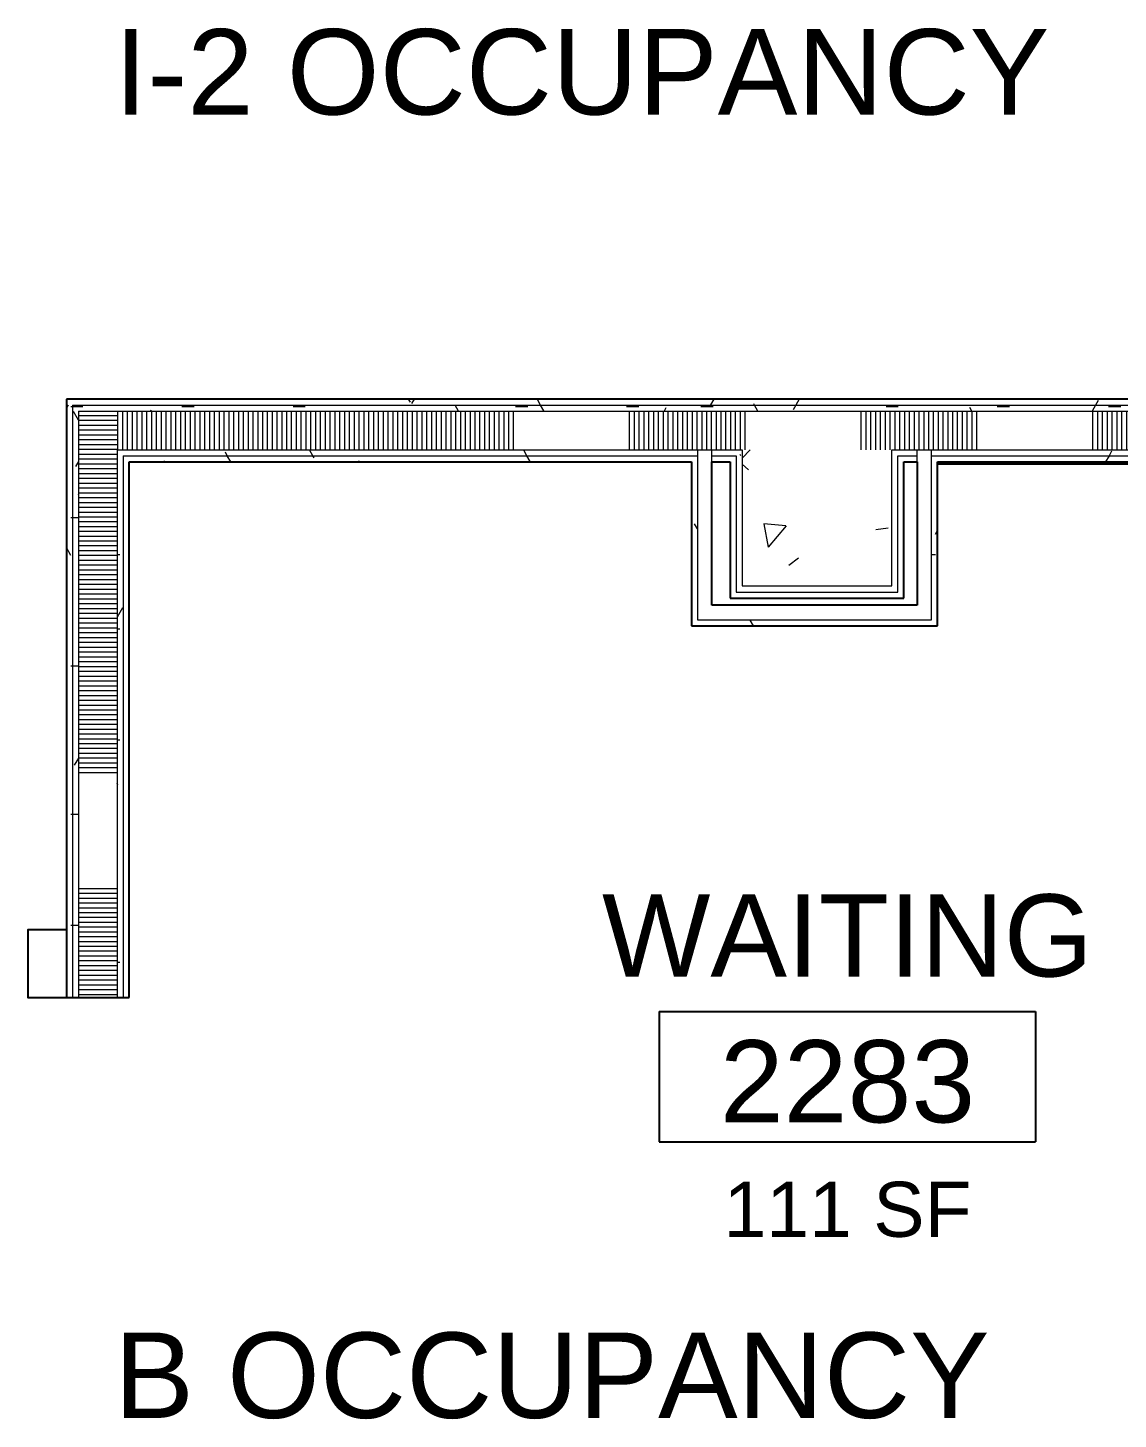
# Model space of a CAD drawing. Header units: inches. Extents: x -1132 to 5570, y -1986 to 4304.
# Drawn here: x 2824.2 to 2937.2, y -339.2 to -195 of the extents above; entities that cross this region are included whole.
import ezdxf

# ---------------------------------------------------------------- set-up
doc = ezdxf.new("R2010")
doc.units = ezdxf.units.IN
doc.header["$LTSCALE"] = 96
doc.header["$MEASUREMENT"] = 0
doc.layers.get('0').update_dxf_attribs({"linetype": 'CONTINUOUS'})
for name, color, linetype, lineweight in [('101013_EX_MER-02_dwg', 8, 'CONTINUOUS', 13), ('A-AREA-IDEN', 2, 'CONTINUOUS', 25), ('A-WALL', 113, 'CONTINUOUS', 18), ('A-WALL-PATT', 111, 'CONTINUOUS', 25), ('G-ANNO-TEXT', 231, 'CONTINUOUS', 13), ('I-WALL', 2, 'CONTINUOUS', 18)]:
    doc.layers.add(name, color=color, linetype=linetype, lineweight=lineweight)
doc.layers.add('A-WALL-FULL', color=6, linetype='CONTINUOUS')
doc.styles.add('Arial_1', font='arial.ttf', dxfattribs={"height": 8.85179640718563})
doc.styles.add('Swis721 BT', font='swiss.ttf', dxfattribs={"height": 8.514637904468403})
doc.styles.add('Swis721 Ex BT', font='swisse.ttf', dxfattribs={"height": 5.705972434915766})
pattern_1 = [(0, (-36, 0), (15.36, 3.84), [1.267, -10.253, 1.267, -10.253, -61.44]), (0, (-36, 0), (15.36, 3.84), [-23.04, 1.267, -21.773, 1.267, -10.253, -26.88]), (0, (-36, 0), (15.36, 3.84), [-57.6, 1.267, -6.412999999999999, 1.267, -17.933]), (120, (-30.24, 1.92), (-11.00553755053224, 11.38215020212898), [1.267, -10.253, 1.267, -10.253, -61.43999999999999]), (120, (-30.24, 1.92), (-11.00553755053224, 11.38215020212898), [-23.04, 1.267, -21.773, 1.267, -10.253, -26.88]), (120, (-30.24, 1.92), (-11.00553755053224, 11.38215020212898), [-57.59999999999999, 1.267, -6.412999999999998, 1.267, -17.933]), (240, (-28.32, 9.6), (-4.354462449467752, -15.22215020212898), [1.267, -10.253, 1.267, -10.253, -61.44]), (240, (-28.32, 9.6), (-4.354462449467752, -15.22215020212898), [-23.04, 1.267, -21.773, 1.267, -10.253, -26.88]), (240, (-28.32, 9.6), (-4.354462449467752, -15.22215020212898), [-57.6, 1.267, -6.412999999999999, 1.267, -17.933])]

# ---------------------------------------------------------------- blocks, each defined once
blk = doc.blocks.new('101013_EX_MER-02_dwg-1452792-2ND FLR PLAN - EAST WING')
at = {"layer": 'A-WALL-FULL', "color": 9, "flags": 128}
for points in [[(3075.640491038786, 1937.957912450986), (3073.63989357846, 1937.957912450986), (3073.63989357846, 1982.707912450986), (3013.13989357846, 1982.707912450986)], [(2922.885684784982, 1934.460740893439), (2918.889893578458, 1934.460740893439), (2918.889893578458, 1927.457912450986), (2922.885684784984, 1927.457912450986)]]:
    blk.add_lwpolyline(points, dxfattribs=at)
blk = doc.blocks.new('Tag - Room - Name _ Number-511422-2ND FLR PLAN - EAST WING')
at = {"layer": 'A-AREA-IDEN'}
for p, q in [((-0.208130417085039, -0.02292281361955332), (-0.208130417085039, -0.1635478136195533)), ((-0.208130417085039, -0.02292281361955332), (0.19811958291496, -0.02292281361955332)), ((0.19811958291496, -0.02292281361955332), (0.19811958291496, -0.1635478136195533)), ((-0.208130417085039, -0.1635478136195533), (0.19811958291496, -0.1635478136195533))]:
    blk.add_line(p, q, dxfattribs=at)
blk = doc.blocks.new('block')
at = {"layer": 'A-WALL-PATT', "lineweight": 13}
h = blk.add_hatch(dxfattribs=at)
h.set_pattern_fill('FP_1', color=250, style=0, pattern_type=2)
h.set_pattern_definition(pattern_1)
h.paths.add_polyline_path([(2922.892155688083, 1927.45791969955), (2923.517155688083, 1927.45791969955), (2923.517155688083, 1989.460748142002), (2922.892155688083, 1989.460748142002), (2922.892155688083, 1933.04223765775)], flags=0)
h = blk.add_hatch(dxfattribs=at)
h.set_pattern_fill('FP_1', color=250, style=0, pattern_type=2)
h.set_pattern_definition(pattern_1)
h.paths.add_polyline_path([(2923.517155688083, 1988.835748142002), (3080.89696194189, 1988.835748142003), (3080.89696194189, 1989.460748142003), (2923.517155688083, 1989.460748142002)], flags=0)
h = blk.add_hatch(dxfattribs=at)
h.set_pattern_fill('FP_1', color=250, style=0, pattern_type=2)
h.set_pattern_definition(pattern_1)
h.paths.add_polyline_path([(2923.517155688083, 1927.45791969955), (2924.142155688084, 1927.45791969955), (2924.142155688084, 1988.835748142002), (2923.517155688083, 1988.835748142002), (2923.517155688083, 1933.04223765775)], flags=0)
h = blk.add_hatch(dxfattribs=at)
h.set_pattern_fill('FP_1', color=250, style=0, pattern_type=2)
h.set_pattern_definition(pattern_1)
h.paths.add_polyline_path([(2928.142155688083, 1988.210748142002), (3080.271961941889, 1988.210748142003), (3080.271961941889, 1988.835748142003), (2924.142155688084, 1988.835748142002), (2924.142155688084, 1988.210748142002)], flags=0)
h = blk.add_hatch(dxfattribs=at)
h.set_pattern_fill('FP_3', color=94, angle=90, style=0, pattern_type=2)
h.set_pattern_definition([(0, (160110.134, -75752.25400000002), (0, 120), [96, 0, 0, 0]), (0, (160110.134, -75764.74200000001), (0, 120), [96, 0, 0, 0]), (0, (160110.134, -75766.74200000001), (0, 120), [96, 0, 0, 0]), (0, (160110.134, -75768.74100000001), (0, 120), [96, 0, 0, 0]), (0, (160110.134, -75770.74200000001), (0, 120), [96, 0, 0, 0]), (0, (160110.134, -75772.74200000001), (0, 120), [96, 0, 0, 0]), (0, (160110.134, -75774.74100000001), (0, 120), [96, 0, 0, 0]), (0, (160110.134, -75765.74100000001), (0, 120), [96, 0, 0, 0]), (0, (160110.134, -75767.74200000001), (0, 120), [96, 0, 0, 0]), (0, (160110.134, -75769.74200000001), (0, 120), [96, 0, 0, 0]), (0, (160110.134, -75771.74100000001), (0, 120), [96, 0, 0, 0]), (0, (160110.134, -75773.74200000001), (0, 120), [96, 0, 0, 0]), (0, (160110.134, -75775.74200000001), (0, 120), [96, 0, 0, 0]), (0, (160110.134, -75765.25500000002), (0, 120), [96, 0, 0, 0]), (0, (160110.134, -75767.25400000002), (0, 120), [96, 0, 0, 0]), (0, (160110.134, -75769.25500000002), (0, 120), [96, 0, 0, 0]), (0, (160110.134, -75771.25500000002), (0, 120), [96, 0, 0, 0]), (0, (160110.134, -75773.25400000002), (0, 120), [96, 0, 0, 0]), (0, (160110.134, -75775.25500000002), (0, 120), [96, 0, 0, 0]), (0, (160110.134, -75764.25400000002), (0, 120), [96, 0, 0, 0]), (0, (160110.134, -75766.25500000002), (0, 120), [96, 0, 0, 0]), (0, (160110.134, -75768.25500000002), (0, 120), [96, 0, 0, 0]), (0, (160110.134, -75770.25400000002), (0, 120), [96, 0, 0, 0]), (0, (160110.134, -75772.25500000002), (0, 120), [96, 0, 0, 0]), (0, (160110.134, -75774.25500000002), (0, 120), [96, 0, 0, 0]), (0, (160110.134, -75776.25400000002), (0, 120), [96, 0, 0, 0]), (0, (160110.134, -75788.74200000001), (0, 120), [96, 0, 0, 0]), (0, (160110.134, -75790.74200000001), (0, 120), [96, 0, 0, 0]), (0, (160110.134, -75792.74100000001), (0, 120), [96, 0, 0, 0]), (0, (160110.134, -75794.74200000001), (0, 120), [96, 0, 0, 0]), (0, (160110.134, -75796.74200000001), (0, 120), [96, 0, 0, 0]), (0, (160110.134, -75798.74100000001), (0, 120), [96, 0, 0, 0]), (0, (160110.134, -75812.74200000001), (0, 120), [96, 0, 0, 0]), (0, (160110.134, -75814.74200000001), (0, 120), [96, 0, 0, 0]), (0, (160110.134, -75816.74100000001), (0, 120), [96, 0, 0, 0]), (0, (160110.134, -75818.74200000001), (0, 120), [96, 0, 0, 0]), (0, (160110.134, -75820.74200000001), (0, 120), [96, 0, 0, 0]), (0, (160110.134, -75822.74100000001), (0, 120), [96, 0, 0, 0]), (0, (160110.134, -75824.74200000001), (0, 120), [96, 0, 0, 0]), (0, (160110.134, -75826.74200000001), (0, 120), [96, 0, 0, 0]), (0, (160110.134, -75828.74100000001), (0, 120), [96, 0, 0, 0]), (0, (160110.134, -75830.74200000001), (0, 120), [96, 0, 0, 0]), (0, (160110.134, -75832.74200000001), (0, 120), [96, 0, 0, 0]), (0, (160110.134, -75834.74100000001), (0, 120), [96, 0, 0, 0]), (0, (160110.134, -75836.74200000001), (0, 120), [96, 0, 0, 0]), (0, (160110.134, -75838.74200000001), (0, 120), [96, 0, 0, 0]), (0, (160110.134, -75840.74100000001), (0, 120), [96, 0, 0, 0]), (0, (160110.134, -75842.74200000001), (0, 120), [96, 0, 0, 0]), (0, (160110.134, -75844.74200000001), (0, 120), [96, 0, 0, 0]), (0, (160110.134, -75846.74100000001), (0, 120), [96, 0, 0, 0]), (0, (160110.134, -75848.74200000001), (0, 120), [96, 0, 0, 0]), (0, (160110.134, -75850.74200000001), (0, 120), [96, 0, 0, 0]), (0, (160110.134, -75852.74100000001), (0, 120), [96, 0, 0, 0]), (0, (160110.134, -75854.74200000001), (0, 120), [96, 0, 0, 0]), (0, (160110.134, -75856.74200000001), (0, 120), [96, 0, 0, 0]), (0, (160110.134, -75858.74100000001), (0, 120), [96, 0, 0, 0]), (0, (160110.134, -75860.74200000001), (0, 120), [96, 0, 0, 0]), (0, (160110.134, -75862.74200000001), (0, 120), [96, 0, 0, 0]), (0, (160110.134, -75864.74100000001), (0, 120), [96, 0, 0, 0]), (0, (160110.134, -75866.74200000001), (0, 120), [96, 0, 0, 0]), (0, (160110.134, -75868.74200000001), (0, 120), [96, 0, 0, 0]), (0, (160110.134, -75870.74100000001), (0, 120), [96, 0, 0, 0]), (0, (160110.134, -75789.74100000001), (0, 120), [96, 0, 0, 0]), (0, (160110.134, -75791.74200000001), (0, 120), [96, 0, 0, 0]), (0, (160110.134, -75793.74200000001), (0, 120), [96, 0, 0, 0]), (0, (160110.134, -75795.74100000001), (0, 120), [96, 0, 0, 0]), (0, (160110.134, -75797.74200000001), (0, 120), [96, 0, 0, 0]), (0, (160110.134, -75799.74200000001), (0, 120), [96, 0, 0, 0]), (0, (160110.134, -75813.74100000001), (0, 120), [96, 0, 0, 0]), (0, (160110.134, -75815.74200000001), (0, 120), [96, 0, 0, 0]), (0, (160110.134, -75817.74200000001), (0, 120), [96, 0, 0, 0]), (0, (160110.134, -75819.74100000001), (0, 120), [96, 0, 0, 0]), (0, (160110.134, -75821.74200000001), (0, 120), [96, 0, 0, 0]), (0, (160110.134, -75823.74200000001), (0, 120), [96, 0, 0, 0]), (0, (160110.134, -75825.74100000001), (0, 120), [96, 0, 0, 0]), (0, (160110.134, -75827.74200000001), (0, 120), [96, 0, 0, 0]), (0, (160110.134, -75829.74200000001), (0, 120), [96, 0, 0, 0]), (0, (160110.134, -75831.74100000001), (0, 120), [96, 0, 0, 0]), (0, (160110.134, -75833.74200000001), (0, 120), [96, 0, 0, 0]), (0, (160110.134, -75835.74200000001), (0, 120), [96, 0, 0, 0]), (0, (160110.134, -75837.74100000001), (0, 120), [96, 0, 0, 0]), (0, (160110.134, -75839.74200000001), (0, 120), [96, 0, 0, 0]), (0, (160110.134, -75841.74200000001), (0, 120), [96, 0, 0, 0]), (0, (160110.134, -75843.74100000001), (0, 120), [96, 0, 0, 0]), (0, (160110.134, -75845.74200000001), (0, 120), [96, 0, 0, 0]), (0, (160110.134, -75847.74200000001), (0, 120), [96, 0, 0, 0]), (0, (160110.134, -75849.74100000001), (0, 120), [96, 0, 0, 0]), (0, (160110.134, -75851.74200000001), (0, 120), [96, 0, 0, 0]), (0, (160110.134, -75853.74200000001), (0, 120), [96, 0, 0, 0]), (0, (160110.134, -75855.74100000001), (0, 120), [96, 0, 0, 0]), (0, (160110.134, -75857.74200000001), (0, 120), [96, 0, 0, 0]), (0, (160110.134, -75859.74200000001), (0, 120), [96, 0, 0, 0]), (0, (160110.134, -75861.74100000001), (0, 120), [96, 0, 0, 0]), (0, (160110.134, -75863.74200000001), (0, 120), [96, 0, 0, 0]), (0, (160110.134, -75865.74200000001), (0, 120), [96, 0, 0, 0]), (0, (160110.134, -75867.74100000001), (0, 120), [96, 0, 0, 0]), (0, (160110.134, -75869.74200000001), (0, 120), [96, 0, 0, 0]), (0, (160110.134, -75871.74200000001), (0, 120), [96, 0, 0, 0]), (0, (160110.134, -75789.25500000002), (0, 120), [96, 0, 0, 0]), (0, (160110.134, -75791.25400000002), (0, 120), [96, 0, 0, 0]), (0, (160110.134, -75793.25500000002), (0, 120), [96, 0, 0, 0]), (0, (160110.134, -75795.25500000002), (0, 120), [96, 0, 0, 0]), (0, (160110.134, -75797.25400000002), (0, 120), [96, 0, 0, 0]), (0, (160110.134, -75799.25500000002), (0, 120), [96, 0, 0, 0]), (0, (160110.134, -75813.25500000002), (0, 120), [96, 0, 0, 0]), (0, (160110.134, -75815.25400000002), (0, 120), [96, 0, 0, 0]), (0, (160110.134, -75817.25500000002), (0, 120), [96, 0, 0, 0]), (0, (160110.134, -75819.25500000002), (0, 120), [96, 0, 0, 0]), (0, (160110.134, -75821.25400000002), (0, 120), [96, 0, 0, 0]), (0, (160110.134, -75823.25500000002), (0, 120), [96, 0, 0, 0]), (0, (160110.134, -75825.25500000002), (0, 120), [96, 0, 0, 0]), (0, (160110.134, -75827.25400000002), (0, 120), [96, 0, 0, 0]), (0, (160110.134, -75829.25500000002), (0, 120), [96, 0, 0, 0]), (0, (160110.134, -75831.25500000002), (0, 120), [96, 0, 0, 0]), (0, (160110.134, -75833.25400000002), (0, 120), [96, 0, 0, 0]), (0, (160110.134, -75835.25500000002), (0, 120), [96, 0, 0, 0]), (0, (160110.134, -75837.25500000002), (0, 120), [96, 0, 0, 0]), (0, (160110.134, -75839.25400000002), (0, 120), [96, 0, 0, 0]), (0, (160110.134, -75841.25500000002), (0, 120), [96, 0, 0, 0]), (0, (160110.134, -75843.25500000002), (0, 120), [96, 0, 0, 0]), (0, (160110.134, -75845.25400000002), (0, 120), [96, 0, 0, 0]), (0, (160110.134, -75847.25500000002), (0, 120), [96, 0, 0, 0]), (0, (160110.134, -75849.25500000002), (0, 120), [96, 0, 0, 0]), (0, (160110.134, -75851.25400000002), (0, 120), [96, 0, 0, 0]), (0, (160110.134, -75853.25500000002), (0, 120), [96, 0, 0, 0]), (0, (160110.134, -75855.25500000002), (0, 120), [96, 0, 0, 0]), (0, (160110.134, -75857.25400000002), (0, 120), [96, 0, 0, 0]), (0, (160110.134, -75859.25500000002), (0, 120), [96, 0, 0, 0]), (0, (160110.134, -75861.25500000002), (0, 120), [96, 0, 0, 0]), (0, (160110.134, -75863.25400000002), (0, 120), [96, 0, 0, 0]), (0, (160110.134, -75865.25500000002), (0, 120), [96, 0, 0, 0]), (0, (160110.134, -75867.25500000002), (0, 120), [96, 0, 0, 0]), (0, (160110.134, -75869.25400000002), (0, 120), [96, 0, 0, 0]), (0, (160110.134, -75871.25500000002), (0, 120), [96, 0, 0, 0]), (0, (160110.134, -75788.25400000002), (0, 120), [96, 0, 0, 0]), (0, (160110.134, -75790.25500000002), (0, 120), [96, 0, 0, 0]), (0, (160110.134, -75792.25500000002), (0, 120), [96, 0, 0, 0]), (0, (160110.134, -75794.25400000002), (0, 120), [96, 0, 0, 0]), (0, (160110.134, -75796.25500000002), (0, 120), [96, 0, 0, 0]), (0, (160110.134, -75798.25500000002), (0, 120), [96, 0, 0, 0]), (0, (160110.134, -75800.25400000002), (0, 120), [96, 0, 0, 0]), (0, (160110.134, -75812.25400000002), (0, 120), [96, 0, 0, 0]), (0, (160110.134, -75814.25500000002), (0, 120), [96, 0, 0, 0]), (0, (160110.134, -75816.25500000002), (0, 120), [96, 0, 0, 0]), (0, (160110.134, -75818.25400000002), (0, 120), [96, 0, 0, 0]), (0, (160110.134, -75820.25500000002), (0, 120), [96, 0, 0, 0]), (0, (160110.134, -75822.25500000002), (0, 120), [96, 0, 0, 0]), (0, (160110.134, -75824.25400000002), (0, 120), [96, 0, 0, 0]), (0, (160110.134, -75826.25500000002), (0, 120), [96, 0, 0, 0]), (0, (160110.134, -75828.25500000002), (0, 120), [96, 0, 0, 0]), (0, (160110.134, -75830.25400000002), (0, 120), [96, 0, 0, 0]), (0, (160110.134, -75832.25500000002), (0, 120), [96, 0, 0, 0]), (0, (160110.134, -75834.25500000002), (0, 120), [96, 0, 0, 0]), (0, (160110.134, -75836.25400000002), (0, 120), [96, 0, 0, 0]), (0, (160110.134, -75838.25500000002), (0, 120), [96, 0, 0, 0]), (0, (160110.134, -75840.25500000002), (0, 120), [96, 0, 0, 0]), (0, (160110.134, -75842.25400000002), (0, 120), [96, 0, 0, 0]), (0, (160110.134, -75844.25500000002), (0, 120), [96, 0, 0, 0]), (0, (160110.134, -75846.25500000002), (0, 120), [96, 0, 0, 0]), (0, (160110.134, -75848.25400000002), (0, 120), [96, 0, 0, 0]), (0, (160110.134, -75850.25500000002), (0, 120), [96, 0, 0, 0]), (0, (160110.134, -75852.25500000002), (0, 120), [96, 0, 0, 0]), (0, (160110.134, -75854.25400000002), (0, 120), [96, 0, 0, 0]), (0, (160110.134, -75856.25500000002), (0, 120), [96, 0, 0, 0]), (0, (160110.134, -75858.25500000002), (0, 120), [96, 0, 0, 0]), (0, (160110.134, -75860.25400000002), (0, 120), [96, 0, 0, 0]), (0, (160110.134, -75776.25400000002), (0, 120), [96, 0, 0, 0]), (0, (160110.134, -75862.25500000002), (0, 120), [96, 0, 0, 0]), (0, (160110.134, -75864.25500000002), (0, 120), [96, 0, 0, 0]), (0, (160110.134, -75866.25400000002), (0, 120), [96, 0, 0, 0]), (0, (160110.134, -75868.25500000002), (0, 120), [96, 0, 0, 0]), (0, (160110.134, -75870.25500000002), (0, 120), [96, 0, 0, 0]), (0, (160110.134, -75872.25400000002), (0, 120), [96, 0, 0, 0])])
h.paths.add_polyline_path([(2928.142155688083, 1927.45791969955), (2928.142155688083, 1988.210748142002), (2924.142155688084, 1988.210748142003), (2924.142155688084, 1927.45791969955)], flags=0)
h = blk.add_hatch(dxfattribs=at)
h.set_pattern_fill('FP_4', color=94, angle=89.99999999999974, style=0, pattern_type=2)
h.set_pattern_definition([(270, (-74705.5690000007, -155197.7809999996), (120, -5.25559171025191e-13), [96, 0, 0, 0]), (270, (-74718.0570000007, -155197.7809999996), (120, -5.25559171025191e-13), [96, 0, 0, 0]), (270, (-74720.0560000007, -155197.7809999996), (120, -5.25559171025191e-13), [96, 0, 0, 0]), (270, (-74722.0560000007, -155197.7809999996), (120, -5.25559171025191e-13), [96, 0, 0, 0]), (270, (-74724.0570000007, -155197.7809999996), (120, -5.25559171025191e-13), [96, 0, 0, 0]), (270, (-74726.0560000007, -155197.7809999996), (120, -5.25559171025191e-13), [96, 0, 0, 0]), (270, (-74728.0560000007, -155197.7809999996), (120, -5.25559171025191e-13), [96, 0, 0, 0]), (270, (-74719.0560000007, -155197.7809999996), (120, -5.25559171025191e-13), [96, 0, 0, 0]), (270, (-74721.0570000007, -155197.7809999996), (120, -5.25559171025191e-13), [96, 0, 0, 0]), (270, (-74723.0560000007, -155197.7809999996), (120, -5.25559171025191e-13), [96, 0, 0, 0]), (270, (-74725.0560000007, -155197.7809999996), (120, -5.25559171025191e-13), [96, 0, 0, 0]), (270, (-74727.0570000007, -155197.7809999996), (120, -5.25559171025191e-13), [96, 0, 0, 0]), (270, (-74729.0560000007, -155197.7809999996), (120, -5.25559171025191e-13), [96, 0, 0, 0]), (270, (-74718.5690000007, -155197.7809999996), (120, -5.25559171025191e-13), [96, 0, 0, 0]), (270, (-74720.5690000007, -155197.7809999996), (120, -5.25559171025191e-13), [96, 0, 0, 0]), (270, (-74722.5700000007, -155197.7809999996), (120, -5.25559171025191e-13), [96, 0, 0, 0]), (270, (-74724.5690000007, -155197.7809999996), (120, -5.25559171025191e-13), [96, 0, 0, 0]), (270, (-74726.5690000007, -155197.7809999996), (120, -5.25559171025191e-13), [96, 0, 0, 0]), (270, (-74728.5700000007, -155197.7809999996), (120, -5.25559171025191e-13), [96, 0, 0, 0]), (270, (-74717.5690000007, -155197.7809999996), (120, -5.25559171025191e-13), [96, 0, 0, 0]), (270, (-74719.5700000007, -155197.7809999996), (120, -5.25559171025191e-13), [96, 0, 0, 0]), (270, (-74721.5690000007, -155197.7809999996), (120, -5.25559171025191e-13), [96, 0, 0, 0]), (270, (-74723.5690000007, -155197.7809999996), (120, -5.25559171025191e-13), [96, 0, 0, 0]), (270, (-74725.5700000007, -155197.7809999996), (120, -5.25559171025191e-13), [96, 0, 0, 0]), (270, (-74727.5690000007, -155197.7809999996), (120, -5.25559171025191e-13), [96, 0, 0, 0]), (270, (-74729.5690000007, -155197.7809999996), (120, -5.25559171025191e-13), [96, 0, 0, 0]), (270, (-74742.0570000007, -155197.7809999996), (120, -5.25559171025191e-13), [96, 0, 0, 0]), (270, (-74744.0560000007, -155197.7809999996), (120, -5.25559171025191e-13), [96, 0, 0, 0]), (270, (-74746.0560000007, -155197.7809999996), (120, -5.25559171025191e-13), [96, 0, 0, 0]), (270, (-74748.0570000007, -155197.7809999996), (120, -5.25559171025191e-13), [96, 0, 0, 0]), (270, (-74750.0560000007, -155197.7809999996), (120, -5.25559171025191e-13), [96, 0, 0, 0]), (270, (-74752.0560000007, -155197.7809999996), (120, -5.25559171025191e-13), [96, 0, 0, 0]), (270, (-74766.0570000007, -155197.7809999996), (120, -5.25559171025191e-13), [96, 0, 0, 0]), (270, (-74768.0560000007, -155197.7809999996), (120, -5.25559171025191e-13), [96, 0, 0, 0]), (270, (-74770.0560000007, -155197.7809999996), (120, -5.25559171025191e-13), [96, 0, 0, 0]), (270, (-74772.0570000007, -155197.7809999996), (120, -5.25559171025191e-13), [96, 0, 0, 0]), (270, (-74774.0560000007, -155197.7809999996), (120, -5.25559171025191e-13), [96, 0, 0, 0]), (270, (-74776.0560000007, -155197.7809999996), (120, -5.25559171025191e-13), [96, 0, 0, 0]), (270, (-74778.0570000007, -155197.7809999996), (120, -5.25559171025191e-13), [96, 0, 0, 0]), (270, (-74780.0560000007, -155197.7809999996), (120, -5.25559171025191e-13), [96, 0, 0, 0]), (270, (-74782.0560000007, -155197.7809999996), (120, -5.25559171025191e-13), [96, 0, 0, 0]), (270, (-74784.0570000007, -155197.7809999996), (120, -5.25559171025191e-13), [96, 0, 0, 0]), (270, (-74786.0560000007, -155197.7809999996), (120, -5.25559171025191e-13), [96, 0, 0, 0]), (270, (-74788.0560000007, -155197.7809999996), (120, -5.25559171025191e-13), [96, 0, 0, 0]), (270, (-74790.0570000007, -155197.7809999996), (120, -5.25559171025191e-13), [96, 0, 0, 0]), (270, (-74792.0560000007, -155197.7809999996), (120, -5.25559171025191e-13), [96, 0, 0, 0]), (270, (-74794.0560000007, -155197.7809999996), (120, -5.25559171025191e-13), [96, 0, 0, 0]), (270, (-74796.0570000007, -155197.7809999996), (120, -5.25559171025191e-13), [96, 0, 0, 0]), (270, (-74798.0560000007, -155197.7809999996), (120, -5.25559171025191e-13), [96, 0, 0, 0]), (270, (-74800.0560000007, -155197.7809999996), (120, -5.25559171025191e-13), [96, 0, 0, 0]), (270, (-74802.0570000007, -155197.7809999996), (120, -5.25559171025191e-13), [96, 0, 0, 0]), (270, (-74804.0560000007, -155197.7809999996), (120, -5.25559171025191e-13), [96, 0, 0, 0]), (270, (-74806.0560000007, -155197.7809999996), (120, -5.25559171025191e-13), [96, 0, 0, 0]), (270, (-74808.0570000007, -155197.7809999996), (120, -5.25559171025191e-13), [96, 0, 0, 0]), (270, (-74810.0560000007, -155197.7809999996), (120, -5.25559171025191e-13), [96, 0, 0, 0]), (270, (-74812.0560000007, -155197.7809999996), (120, -5.25559171025191e-13), [96, 0, 0, 0]), (270, (-74814.0570000007, -155197.7809999996), (120, -5.25559171025191e-13), [96, 0, 0, 0]), (270, (-74816.0560000007, -155197.7809999996), (120, -5.25559171025191e-13), [96, 0, 0, 0]), (270, (-74818.0560000007, -155197.7809999996), (120, -5.25559171025191e-13), [96, 0, 0, 0]), (270, (-74820.0570000007, -155197.7809999996), (120, -5.25559171025191e-13), [96, 0, 0, 0]), (270, (-74822.0560000007, -155197.7809999996), (120, -5.25559171025191e-13), [96, 0, 0, 0]), (270, (-74824.0560000007, -155197.7809999996), (120, -5.25559171025191e-13), [96, 0, 0, 0]), (270, (-74743.0560000007, -155197.7809999996), (120, -5.25559171025191e-13), [96, 0, 0, 0]), (270, (-74745.0570000007, -155197.7809999996), (120, -5.25559171025191e-13), [96, 0, 0, 0]), (270, (-74747.0560000007, -155197.7809999996), (120, -5.25559171025191e-13), [96, 0, 0, 0]), (270, (-74749.0560000007, -155197.7809999996), (120, -5.25559171025191e-13), [96, 0, 0, 0]), (270, (-74751.0570000007, -155197.7809999996), (120, -5.25559171025191e-13), [96, 0, 0, 0]), (270, (-74753.0560000007, -155197.7809999996), (120, -5.25559171025191e-13), [96, 0, 0, 0]), (270, (-74767.0560000007, -155197.7809999996), (120, -5.25559171025191e-13), [96, 0, 0, 0]), (270, (-74769.0570000007, -155197.7809999996), (120, -5.25559171025191e-13), [96, 0, 0, 0]), (270, (-74771.0560000007, -155197.7809999996), (120, -5.25559171025191e-13), [96, 0, 0, 0]), (270, (-74773.0560000007, -155197.7809999996), (120, -5.25559171025191e-13), [96, 0, 0, 0]), (270, (-74775.0570000007, -155197.7809999996), (120, -5.25559171025191e-13), [96, 0, 0, 0]), (270, (-74777.0560000007, -155197.7809999996), (120, -5.25559171025191e-13), [96, 0, 0, 0]), (270, (-74779.0560000007, -155197.7809999996), (120, -5.25559171025191e-13), [96, 0, 0, 0]), (270, (-74781.0570000007, -155197.7809999996), (120, -5.25559171025191e-13), [96, 0, 0, 0]), (270, (-74783.0560000007, -155197.7809999996), (120, -5.25559171025191e-13), [96, 0, 0, 0]), (270, (-74785.0560000007, -155197.7809999996), (120, -5.25559171025191e-13), [96, 0, 0, 0]), (270, (-74787.0570000007, -155197.7809999996), (120, -5.25559171025191e-13), [96, 0, 0, 0]), (270, (-74789.0560000007, -155197.7809999996), (120, -5.25559171025191e-13), [96, 0, 0, 0]), (270, (-74791.0560000007, -155197.7809999996), (120, -5.25559171025191e-13), [96, 0, 0, 0]), (270, (-74793.0570000007, -155197.7809999996), (120, -5.25559171025191e-13), [96, 0, 0, 0]), (270, (-74795.0560000007, -155197.7809999996), (120, -5.25559171025191e-13), [96, 0, 0, 0]), (270, (-74797.0560000007, -155197.7809999996), (120, -5.25559171025191e-13), [96, 0, 0, 0]), (270, (-74799.0570000007, -155197.7809999996), (120, -5.25559171025191e-13), [96, 0, 0, 0]), (270, (-74801.0560000007, -155197.7809999996), (120, -5.25559171025191e-13), [96, 0, 0, 0]), (270, (-74803.0560000007, -155197.7809999996), (120, -5.25559171025191e-13), [96, 0, 0, 0]), (270, (-74805.0570000007, -155197.7809999996), (120, -5.25559171025191e-13), [96, 0, 0, 0]), (270, (-74807.0560000007, -155197.7809999996), (120, -5.25559171025191e-13), [96, 0, 0, 0]), (270, (-74809.0560000007, -155197.7809999996), (120, -5.25559171025191e-13), [96, 0, 0, 0]), (270, (-74811.0570000007, -155197.7809999996), (120, -5.25559171025191e-13), [96, 0, 0, 0]), (270, (-74813.0560000007, -155197.7809999996), (120, -5.25559171025191e-13), [96, 0, 0, 0]), (270, (-74815.0560000007, -155197.7809999996), (120, -5.25559171025191e-13), [96, 0, 0, 0]), (270, (-74817.0570000007, -155197.7809999996), (120, -5.25559171025191e-13), [96, 0, 0, 0]), (270, (-74819.0560000007, -155197.7809999996), (120, -5.25559171025191e-13), [96, 0, 0, 0]), (270, (-74821.0560000007, -155197.7809999996), (120, -5.25559171025191e-13), [96, 0, 0, 0]), (270, (-74823.0570000007, -155197.7809999996), (120, -5.25559171025191e-13), [96, 0, 0, 0]), (270, (-74825.0560000007, -155197.7809999996), (120, -5.25559171025191e-13), [96, 0, 0, 0]), (270, (-74742.5690000007, -155197.7809999996), (120, -5.25559171025191e-13), [96, 0, 0, 0]), (270, (-74744.5690000007, -155197.7809999996), (120, -5.25559171025191e-13), [96, 0, 0, 0]), (270, (-74746.5700000007, -155197.7809999996), (120, -5.25559171025191e-13), [96, 0, 0, 0]), (270, (-74748.5690000007, -155197.7809999996), (120, -5.25559171025191e-13), [96, 0, 0, 0]), (270, (-74750.5690000007, -155197.7809999996), (120, -5.25559171025191e-13), [96, 0, 0, 0]), (270, (-74752.5700000007, -155197.7809999996), (120, -5.25559171025191e-13), [96, 0, 0, 0]), (270, (-74766.5690000007, -155197.7809999996), (120, -5.25559171025191e-13), [96, 0, 0, 0]), (270, (-74768.5690000007, -155197.7809999996), (120, -5.25559171025191e-13), [96, 0, 0, 0]), (270, (-74770.5700000007, -155197.7809999996), (120, -5.25559171025191e-13), [96, 0, 0, 0]), (270, (-74772.5690000007, -155197.7809999996), (120, -5.25559171025191e-13), [96, 0, 0, 0]), (270, (-74774.5690000007, -155197.7809999996), (120, -5.25559171025191e-13), [96, 0, 0, 0]), (270, (-74776.5700000007, -155197.7809999996), (120, -5.25559171025191e-13), [96, 0, 0, 0]), (270, (-74778.5690000007, -155197.7809999996), (120, -5.25559171025191e-13), [96, 0, 0, 0]), (270, (-74780.5690000007, -155197.7809999996), (120, -5.25559171025191e-13), [96, 0, 0, 0]), (270, (-74782.5700000007, -155197.7809999996), (120, -5.25559171025191e-13), [96, 0, 0, 0]), (270, (-74784.5690000007, -155197.7809999996), (120, -5.25559171025191e-13), [96, 0, 0, 0]), (270, (-74786.5690000007, -155197.7809999996), (120, -5.25559171025191e-13), [96, 0, 0, 0]), (270, (-74788.5700000007, -155197.7809999996), (120, -5.25559171025191e-13), [96, 0, 0, 0]), (270, (-74790.5690000007, -155197.7809999996), (120, -5.25559171025191e-13), [96, 0, 0, 0]), (270, (-74792.5690000007, -155197.7809999996), (120, -5.25559171025191e-13), [96, 0, 0, 0]), (270, (-74794.5700000007, -155197.7809999996), (120, -5.25559171025191e-13), [96, 0, 0, 0]), (270, (-74796.5690000007, -155197.7809999996), (120, -5.25559171025191e-13), [96, 0, 0, 0]), (270, (-74798.5690000007, -155197.7809999996), (120, -5.25559171025191e-13), [96, 0, 0, 0]), (270, (-74800.5700000007, -155197.7809999996), (120, -5.25559171025191e-13), [96, 0, 0, 0]), (270, (-74802.5690000007, -155197.7809999996), (120, -5.25559171025191e-13), [96, 0, 0, 0]), (270, (-74804.5690000007, -155197.7809999996), (120, -5.25559171025191e-13), [96, 0, 0, 0]), (270, (-74806.5700000007, -155197.7809999996), (120, -5.25559171025191e-13), [96, 0, 0, 0]), (270, (-74808.5690000007, -155197.7809999996), (120, -5.25559171025191e-13), [96, 0, 0, 0]), (270, (-74810.5690000007, -155197.7809999996), (120, -5.25559171025191e-13), [96, 0, 0, 0]), (270, (-74812.5700000007, -155197.7809999996), (120, -5.25559171025191e-13), [96, 0, 0, 0]), (270, (-74814.5690000007, -155197.7809999996), (120, -5.25559171025191e-13), [96, 0, 0, 0]), (270, (-74816.5690000007, -155197.7809999996), (120, -5.25559171025191e-13), [96, 0, 0, 0]), (270, (-74818.5700000007, -155197.7809999996), (120, -5.25559171025191e-13), [96, 0, 0, 0]), (270, (-74820.5690000007, -155197.7809999996), (120, -5.25559171025191e-13), [96, 0, 0, 0]), (270, (-74822.5690000007, -155197.7809999996), (120, -5.25559171025191e-13), [96, 0, 0, 0]), (270, (-74824.5700000007, -155197.7809999996), (120, -5.25559171025191e-13), [96, 0, 0, 0]), (270, (-74741.5690000007, -155197.7809999996), (120, -5.25559171025191e-13), [96, 0, 0, 0]), (270, (-74743.5700000007, -155197.7809999996), (120, -5.25559171025191e-13), [96, 0, 0, 0]), (270, (-74745.5690000007, -155197.7809999996), (120, -5.25559171025191e-13), [96, 0, 0, 0]), (270, (-74747.5690000007, -155197.7809999996), (120, -5.25559171025191e-13), [96, 0, 0, 0]), (270, (-74749.5700000007, -155197.7809999996), (120, -5.25559171025191e-13), [96, 0, 0, 0]), (270, (-74751.5690000007, -155197.7809999996), (120, -5.25559171025191e-13), [96, 0, 0, 0]), (270, (-74753.5690000007, -155197.7809999996), (120, -5.25559171025191e-13), [96, 0, 0, 0]), (270, (-74765.5690000007, -155197.7809999996), (120, -5.25559171025191e-13), [96, 0, 0, 0]), (270, (-74767.5700000007, -155197.7809999996), (120, -5.25559171025191e-13), [96, 0, 0, 0]), (270, (-74769.5690000007, -155197.7809999996), (120, -5.25559171025191e-13), [96, 0, 0, 0]), (270, (-74771.5690000007, -155197.7809999996), (120, -5.25559171025191e-13), [96, 0, 0, 0]), (270, (-74773.5700000007, -155197.7809999996), (120, -5.25559171025191e-13), [96, 0, 0, 0]), (270, (-74775.5690000007, -155197.7809999996), (120, -5.25559171025191e-13), [96, 0, 0, 0]), (270, (-74777.5690000007, -155197.7809999996), (120, -5.25559171025191e-13), [96, 0, 0, 0]), (270, (-74779.5700000007, -155197.7809999996), (120, -5.25559171025191e-13), [96, 0, 0, 0]), (270, (-74781.5690000007, -155197.7809999996), (120, -5.25559171025191e-13), [96, 0, 0, 0]), (270, (-74783.5690000007, -155197.7809999996), (120, -5.25559171025191e-13), [96, 0, 0, 0]), (270, (-74785.5700000007, -155197.7809999996), (120, -5.25559171025191e-13), [96, 0, 0, 0]), (270, (-74787.5690000007, -155197.7809999996), (120, -5.25559171025191e-13), [96, 0, 0, 0]), (270, (-74789.5690000007, -155197.7809999996), (120, -5.25559171025191e-13), [96, 0, 0, 0]), (270, (-74791.5700000007, -155197.7809999996), (120, -5.25559171025191e-13), [96, 0, 0, 0]), (270, (-74793.5690000007, -155197.7809999996), (120, -5.25559171025191e-13), [96, 0, 0, 0]), (270, (-74795.5690000007, -155197.7809999996), (120, -5.25559171025191e-13), [96, 0, 0, 0]), (270, (-74797.5700000007, -155197.7809999996), (120, -5.25559171025191e-13), [96, 0, 0, 0]), (270, (-74799.5690000007, -155197.7809999996), (120, -5.25559171025191e-13), [96, 0, 0, 0]), (270, (-74801.5690000007, -155197.7809999996), (120, -5.25559171025191e-13), [96, 0, 0, 0]), (270, (-74803.5700000007, -155197.7809999996), (120, -5.25559171025191e-13), [96, 0, 0, 0]), (270, (-74805.5690000007, -155197.7809999996), (120, -5.25559171025191e-13), [96, 0, 0, 0]), (270, (-74807.5690000007, -155197.7809999996), (120, -5.25559171025191e-13), [96, 0, 0, 0]), (270, (-74809.5700000007, -155197.7809999996), (120, -5.25559171025191e-13), [96, 0, 0, 0]), (270, (-74811.5690000007, -155197.7809999996), (120, -5.25559171025191e-13), [96, 0, 0, 0]), (270, (-74813.5690000007, -155197.7809999996), (120, -5.25559171025191e-13), [96, 0, 0, 0]), (270, (-74729.5690000007, -155197.7809999996), (120, -5.25559171025191e-13), [96, 0, 0, 0]), (270, (-74815.5700000007, -155197.7809999996), (120, -5.25559171025191e-13), [96, 0, 0, 0]), (270, (-74817.5690000007, -155197.7809999996), (120, -5.25559171025191e-13), [96, 0, 0, 0]), (270, (-74819.5690000007, -155197.7809999996), (120, -5.25559171025191e-13), [96, 0, 0, 0]), (270, (-74821.5700000007, -155197.7809999996), (120, -5.25559171025191e-13), [96, 0, 0, 0]), (270, (-74823.5690000007, -155197.7809999996), (120, -5.25559171025191e-13), [96, 0, 0, 0]), (270, (-74825.5690000007, -155197.7809999996), (120, -5.25559171025191e-13), [96, 0, 0, 0])])
h.paths.add_polyline_path([(2928.767155688083, 1984.210748142002), (3079.646961941889, 1984.210748142003), (3079.646961941889, 1988.210748142003), (2928.142155688083, 1988.210748142002), (2928.142155688083, 1984.210748142002)], flags=0)
h = blk.add_hatch(dxfattribs=at)
h.set_pattern_fill('FP_1', color=250, style=0, pattern_type=2)
h.set_pattern_definition(pattern_1)
h.paths.add_polyline_path([(2928.142155688083, 1927.45791969955), (2928.767155688083, 1927.45791969955), (2928.767155688083, 1984.210748142002), (2928.142155688083, 1984.210748142002), (2928.142155688083, 1933.04223765775)], flags=0)
h = blk.add_hatch(dxfattribs=at)
h.set_pattern_fill('FP_1', color=250, style=0, pattern_type=2)
h.set_pattern_definition(pattern_1)
h.paths.add_polyline_path([(2928.767155688083, 1983.585748142002), (2988.271364481559, 1983.585748142003), (2988.271364481559, 1984.210748142002), (2928.767155688083, 1984.210748142002)], flags=0)
h.paths.add_polyline_path([(3011.021364481559, 1983.585748142003), (3011.021364481559, 1984.210748142002), (3008.396364481561, 1984.210748142002), (3008.396364481561, 1983.585748142003), (3009.021364481561, 1983.585748142003)], flags=0)
h.paths.add_polyline_path([(2992.27136448156, 1983.585748142003), (2992.896364481561, 1983.585748142003), (2992.896364481561, 1984.210748142002), (2989.771364481559, 1984.210748142002), (2989.771364481559, 1983.585748142003)], flags=0)
h.paths.add_polyline_path([(3012.521364481558, 1983.585748142003), (3075.64696194189, 1983.585748142003), (3075.64696194189, 1984.210748142003), (3012.521364481559, 1984.210748142003)], flags=0)
h = blk.add_hatch(dxfattribs=at)
h.set_pattern_fill('FP_6', color=135, angle=49.99999999999964, style=0, pattern_type=2)
h.set_pattern_definition([(229.9999999999997, (3005.144862467771, 1989.460442905202), (-27.54270046216774, 2.409921005200163), [2.88, -31.68]), (174.9999999999997, (3005.144862467771, 1989.460442905202), (5.327844435381525, -28.88426558997777), [2.304, -25.344]), (280.4509999999997, (3002.849448126766, 1989.662081202931), (-22.2153162191284, -26.47392965322924), [2.448, -26.924]), (226.1839999999997, (3005.14453833122, 1981.781003804921), (-40.9818746959078, 6.356421902997994), [4.32, -47.52]), (276.6359999999997, (3001.729521136022, 1982.309864425972), (-35.89074818015451, -37.40618916795369), [3.671, -40.386]), (171.1839999999997, (3005.14453833122, 1981.781003804921), (-35.89097341715007, -37.40621617016919), [3.456, -38.016]), (200.9999999999996, (3001.304034702288, 1983.700772508739), (-22.92103572469449, 15.4607305554194), [2.88, -31.68]), (145.9999999999997, (3001.304034702288, 1983.700772508739), (-9.343532092013817, -27.84573814869177), [2.304, -25.344]), (251.4509999999997, (2999.394115069168, 1984.988782211739), (-32.26476914719347, -12.38442158028839), [2.448, -26.924]), (217.4999999999996, (3005.144862467771, 1989.460442905202), (-0.4668550243152723, -12.78270704452979), [1.267, -23.77, 1.267, -24.461, -25.44]), (217.4999999999996, (3005.144862467771, 1989.460442905202), (-0.4668550243152723, -12.78270704452979), [-50.765, 1.267, -24.173]), (187.4999999999996, (3005.144862467771, 1989.460442905202), (-10.10158952275678, -15.14509036333988), [1.267, -13.402, 1.267, -23.194, -9.696]), (187.4999999999996, (3005.144862467771, 1989.460442905202), (-10.10158952275678, -15.14509036333988), [-39.13, 1.267, -8.429]), (147.4999999999996, (3013.707250973903, 1989.460707588195), (-20.4991609012007, 0.8657796178499257), [1.267, -8.333, 1.267, -28.685, -39.744]), (147.4999999999996, (3013.707250973903, 1989.460707588195), (-20.4991609012007, 0.8657796178499257), [-39.552, 1.267, -38.477]), (137.4999999999996, (3017.547996333875, 1989.460990170558), (-22.39477935398381, -3.84428792969263), [1.267, -11.213, 1.267, -18.624, -28.224]), (137.4999999999996, (3017.547996333875, 1989.460990170558), (-22.39477935398381, -3.84428792969263), [-32.371, 1.267, -26.957])])
h.paths.add_polyline_path([(3008.396364481561, 1970.085748142003), (3008.396364481561, 1984.210748142003), (2992.896364481561, 1984.210748142002), (2992.896364481561, 1970.085748142003), (2999.515145438926, 1970.085748142003)], flags=0)
h = blk.add_hatch(dxfattribs=at)
h.set_pattern_fill('FP_1', color=250, style=0, pattern_type=2)
h.set_pattern_definition(pattern_1)
h.paths.add_polyline_path([(2928.767155688083, 1927.45791969955), (2929.392155688083, 1927.45791969955), (2929.392155688083, 1983.585748142002), (2928.767155688083, 1983.585748142002), (2928.767155688083, 1933.04223765775)], flags=0)
h = blk.add_hatch(dxfattribs=at)
h.set_pattern_fill('FP_1', color=250, style=0, pattern_type=2)
h.set_pattern_definition(pattern_1)
h.paths.add_polyline_path([(2982.987928492848, 1982.960748142002), (2988.271364481559, 1982.960748142002), (2988.271364481559, 1983.585748142003), (2929.392155688083, 1983.585748142002), (2929.392155688083, 1982.960748142002), (2966.460711546771, 1982.960748142002)], flags=0)
h.paths.add_polyline_path([(3012.521364481559, 1982.960748142003), (3075.021961941889, 1982.960748142003), (3075.021961941889, 1983.585748142003), (3012.521364481558, 1983.585748142002)], flags=0)
h.paths.add_polyline_path([(2991.646364481561, 1982.960748142003), (2992.271364481561, 1982.960748142003), (2992.27136448156, 1983.585748142003), (2989.771364481559, 1983.585748142003), (2989.771364481559, 1982.960748142003)], flags=0)
h.paths.add_polyline_path([(3009.021364481561, 1982.960748142003), (3011.021364481559, 1982.960748142003), (3011.021364481559, 1983.585748142003), (3009.021364481561, 1983.585748142003)], flags=0)
h = blk.add_hatch(dxfattribs=at)
h.set_pattern_fill('FP_1', color=250, style=0, pattern_type=2)
h.set_pattern_definition(pattern_1)
h.paths.add_polyline_path([(2988.271364481559, 1966.582919699549), (2988.271364481559, 1982.960748142003), (2987.646364481559, 1982.960748142003), (2987.646364481559, 1966.582919699549)], flags=0)
h = blk.add_hatch(dxfattribs=at)
h.set_pattern_fill('FP_5', color=135, style=0, pattern_type=2)
h.set_pattern_definition([(49.99999999999999, (-36, 0), (27.54270046216776, -2.409921005199992), [2.88, -31.68]), (355, (-36, 0), (-5.327844435381706, 28.88426558997774), [2.304, -25.344]), (100.451, (-33.705, -0.201), (22.21531621912823, 26.47392965322938), [2.448, -26.924]), (46.184, (-36, 7.68), (40.98187469590783, -6.356421902997745), [4.32, -47.52]), (96.636, (-32.585, 7.15), (35.89074818015425, 37.40618916795393), [3.671, -40.386]), (351.184, (-36, 7.68), (35.89097341714983, 37.40621617016942), [3.456, -38.016]), (21, (-32.16, 5.76), (22.92103572469458, -15.46073055541926), [2.88, -31.68]), (326, (-32.16, 5.76), (9.343532092013643, 27.84573814869182), [2.304, -25.344]), (71.45100000000001, (-30.25, 4.472), (32.26476914719338, 12.38442158028859), [2.448, -26.924]), (37.50000000000001, (-36, 0), (0.4668550243151897, 12.7827070445298), [1.267, -23.77, 1.267, -24.461, -25.44]), (37.50000000000001, (-36, 0), (0.4668550243151897, 12.7827070445298), [-50.765, 1.267, -24.173]), (7.499999999999999, (-36, 0), (10.10158952275669, 15.14509036333994), [1.267, -13.402, 1.267, -23.194, -9.696]), (7.499999999999999, (-36, 0), (10.10158952275669, 15.14509036333994), [-39.13, 1.267, -8.429]), (327.5, (-44.563, 0), (20.49916090120071, -0.8657796178497925), [1.267, -8.333, 1.267, -28.685, -39.744]), (327.5, (-44.563, 0), (20.49916090120071, -0.8657796178497925), [-39.552, 1.267, -38.477]), (317.5, (-48.403, 0), (22.39477935398379, 3.844287929692774), [1.267, -11.213, 1.267, -18.624, -28.224]), (317.5, (-48.403, 0), (22.39477935398379, 3.844287929692774), [-32.371, 1.267, -26.957])])
h.paths.add_polyline_path([(2999.515145438926, 1968.835748142003), (3009.646364481561, 1968.835748142003), (3009.646364481561, 1982.960748142003), (3009.021364481561, 1982.960748142003), (3009.021364481561, 1969.460748142003), (2992.271364481561, 1969.460748142003), (2992.271364481561, 1982.960748142003), (2991.646364481561, 1982.960748142003), (2991.646364481561, 1968.835748142003)], flags=0)
h = blk.add_hatch(dxfattribs=at)
h.set_pattern_fill('FP_1', color=250, style=0, pattern_type=2)
h.set_pattern_definition(pattern_1)
h.paths.add_polyline_path([(3013.146364481559, 1965.95791969955), (3013.146364481559, 1982.960748142003), (3012.521364481558, 1982.960748142003), (3012.521364481559, 1965.95791969955)], flags=0)
h = blk.add_hatch(dxfattribs=at)
h.set_pattern_fill('FP_1', color=250, style=0, pattern_type=2)
h.set_pattern_definition(pattern_1)
h.paths.add_polyline_path([(2999.515145438926, 1965.95791969955), (3012.521364481559, 1965.95791969955), (3012.521364481559, 1966.582919699549), (2987.646364481559, 1966.582919699549), (2987.646364481559, 1965.95791969955)], flags=0)
at = {"layer": 'A-WALL', "color": 55}
for p, q in [((2923.51715568808, 1988.835748142), (2923.51715568808, 1927.457919699548)), ((2923.51715568808, 1988.835748142), (3080.271961941887, 1988.835748142001)), ((2924.14215568808, 1988.210748142001), (2924.142155688081, 1927.457919699548)), ((2924.14215568808, 1988.210748142001), (3079.646961941887, 1988.210748142001)), ((2928.142155688081, 1984.210748142), (2928.14215568808, 1927.457919699548)), ((2928.14215568808, 1984.210748142), (2992.896364481559, 1984.210748142001)), ((2988.271364481556, 1984.210748142001), (2988.271364481556, 1966.582919699548)), ((2989.771364481556, 1982.960748142001), (2989.771364481556, 1984.210748142001)), ((2992.896364481558, 1984.210748142001), (2992.896364481558, 1982.960748142001)), ((3008.396364481558, 1984.210748142001), (3075.646961941887, 1984.210748142001)), ((3008.396364481559, 1982.960748142001), (3008.396364481558, 1984.210748142001)), ((3011.021364481556, 1982.960748142001), (3011.021364481556, 1984.210748142001)), ((3012.521364481556, 1966.582919699548), (3012.521364481556, 1984.210748142001)), ((2928.76715568808, 1983.585748142001), (2928.76715568808, 1927.457919699548)), ((2928.76715568808, 1983.585748142001), (2988.271364481556, 1983.585748142001)), ((2989.771364481556, 1983.585748142001), (2992.271364481558, 1983.585748142001)), ((2992.271364481559, 1983.585748142001), (2992.271364481559, 1982.960748142001)), ((2992.271364481559, 1982.960748142001), (2992.271364481559, 1969.460748142001)), ((2992.896364481558, 1982.960748142001), (2992.896364481558, 1970.085748142001)), ((3008.396364481559, 1970.085748142001), (3008.396364481559, 1982.960748142001)), ((3009.021364481558, 1983.585748142001), (3011.021364481556, 1983.585748142001)), ((3009.021364481558, 1982.960748142001), (3009.021364481558, 1983.585748142001)), ((3009.021364481558, 1969.460748142001), (3009.021364481558, 1982.960748142001)), ((3012.521364481556, 1983.585748142001), (3075.021961941887, 1983.585748142001)), ((2992.271364481559, 1969.460748142001), (3009.021364481558, 1969.460748142001)), ((2992.896364481558, 1970.085748142001), (3008.396364481559, 1970.085748142001)), ((2988.271364481556, 1966.582919699548), (3012.521364481556, 1966.582919699548))]:
    blk.add_line(p, q, dxfattribs=at)
at = {"layer": 'A-WALL', "color": 8, "lineweight": 25}
for p, q in [((2991.646364481559, 1982.960748142001), (2991.646364481559, 1968.835748142001)), ((3009.646364481559, 1968.835748142001), (3009.646364481559, 1982.960748142001)), ((2991.646364481559, 1968.835748142001), (3009.646364481559, 1968.835748142001))]:
    blk.add_line(p, q, dxfattribs=at)
at = {"layer": 'I-WALL', "color": 8, "lineweight": 25}
for p, q in [((2922.89215568808, 1989.460748142), (2922.89215568808, 1927.457919699548)), ((3080.896961941887, 1989.460748142001), (2922.89215568808, 1989.460748142)), ((2929.39215568808, 1927.457919699548), (2929.39215568808, 1982.960748142001)), ((2929.39215568808, 1982.960748142001), (2987.646364481556, 1982.960748142001)), ((2987.646364481556, 1982.960748142001), (2987.646364481556, 1965.957919699548)), ((2989.771364481556, 1982.960748142001), (2991.646364481559, 1982.960748142001)), ((2989.771364481556, 1968.082919699548), (2989.771364481556, 1982.960748142001)), ((3009.646364481559, 1982.960748142001), (3011.021364481556, 1982.960748142001)), ((3011.021364481556, 1982.960748142001), (3011.021364481556, 1968.082919699548)), ((3013.146364481556, 1982.960748142001), (3074.396961941887, 1982.960748142001)), ((3013.146364481556, 1965.957919699548), (3013.146364481556, 1982.960748142001)), ((3011.021364481556, 1968.082919699548), (2989.771364481556, 1968.082919699548)), ((2987.646364481556, 1965.957919699548), (3013.146364481556, 1965.957919699548)), ((2922.89215568808, 1927.457919699548), (2929.39215568808, 1927.457919699548))]:
    blk.add_line(p, q, dxfattribs=at)
at = {"layer": '101013_EX_MER-02_dwg', "color": 9}
blk.add_blockref('101013_EX_MER-02_dwg-1452792-2ND FLR PLAN - EAST WING', (0.00647090309894338, 7.2485638611397e-06), dxfattribs=at)
at = {"layer": 'A-AREA-IDEN', "xscale": 95.99999999999994, "yscale": 95.99999999999994, "zscale": 95.99999999999994}
blk.add_blockref('Tag - Room - Name _ Number-511422-2ND FLR PLAN - EAST WING', (3004.288948817973, 1928.19050994128), dxfattribs=at)
at = {"layer": 'A-AREA-IDEN', "lineweight": 13, "attachment_point": 2}
for s, insert, char_height, width, line_spacing_factor, style in [('WAITING', (3003.819136444158, 1938.134401695906), 8.514637904468403, 58.53599999999993, 1.006669768884753, 'Swis721 BT'), ('2283', (3003.819136444158, 1923.018983656594), 8.514637904468403, 31.10399999999996, 1.006669768884753, 'Swis721 BT'), ('111 SF', (3003.819136444158, 1908.350505132716), 5.705972434915766, 34.99199999999995, 0.9858091787439613, 'Swis721 Ex BT')]:
    blk.add_mtext(s, dxfattribs=dict(at, insert=insert, char_height=char_height, width=width, line_spacing_factor=line_spacing_factor, style=style))
at = {"layer": 'G-ANNO-TEXT', "color": 7, "char_height": 8.85179640718563, "attachment_point": 1, "line_spacing_factor": 0.9385317878468562, "style": 'Arial_1'}
for s, insert, width in [('I-2 OCCUPANCY', (2927.858957933859, 2027.791169194497), 114.912), ('B OCCUPANCY', (2927.858957933859, 1892.729199714516), 107.568)]:
    blk.add_mtext(s, dxfattribs=dict(at, insert=insert, width=width))

msp = doc.modelspace()

# ---------------------------------------------------------------- block references
msp.add_blockref('block', (-94.6861565445979, -2222.929010652879))

doc.saveas('drawing.dxf')
